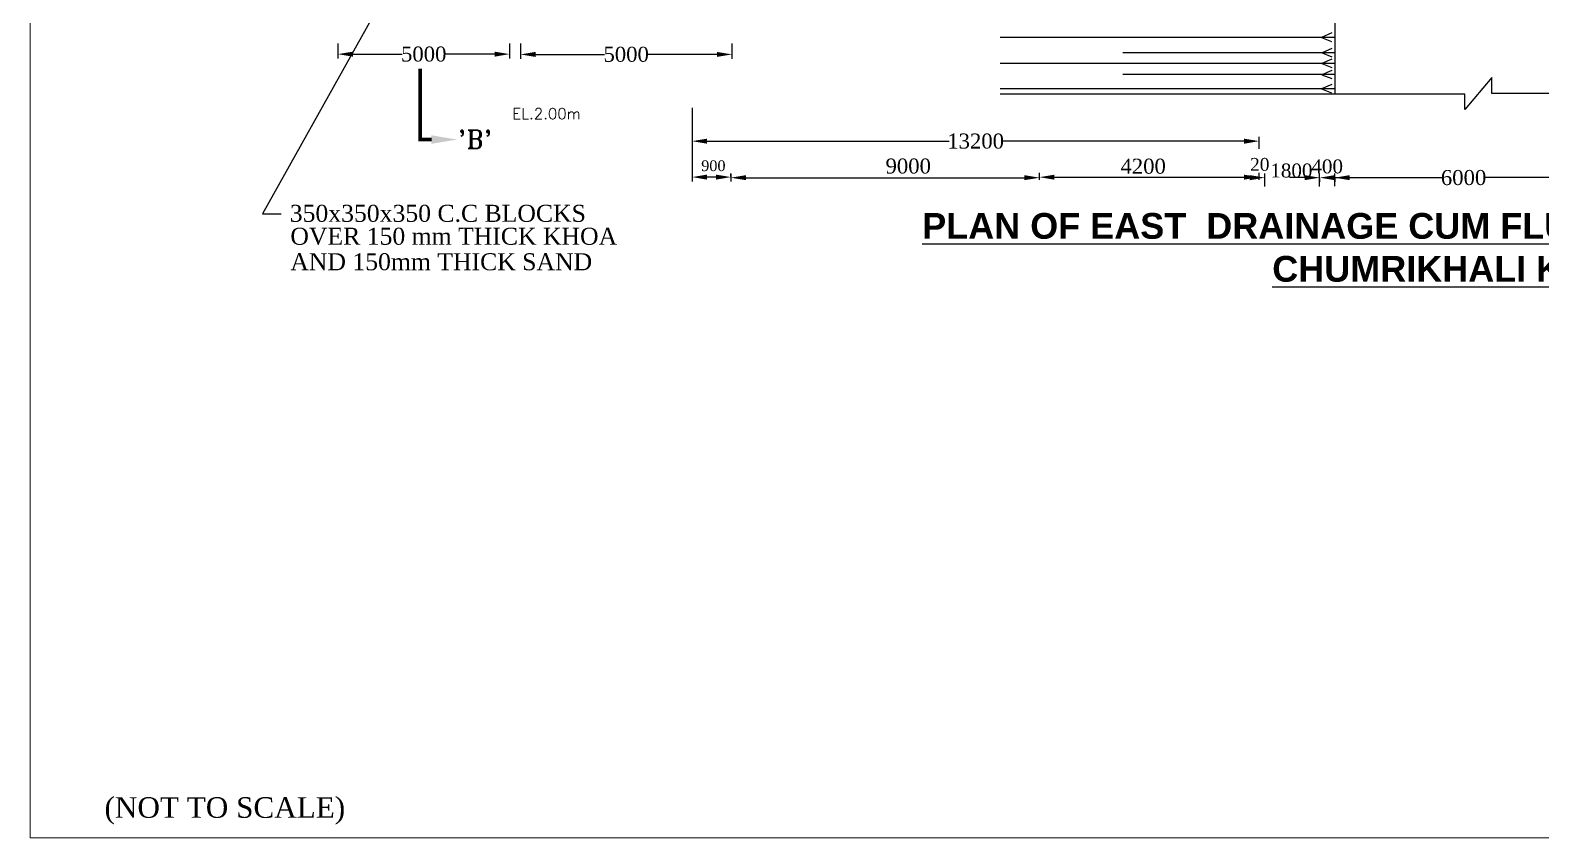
# Model space of a CAD drawing. Extents: x -545075 to 1728153, y -708141 to -305611.
# Drawn here: x -15553 to 19634, y -650962 to -632151 of the extents above; entities that cross this region are included whole.
import ezdxf

# ---------------------------------------------------------------- set-up
doc = ezdxf.new("R2010")
doc.units = 0
doc.header["$MEASUREMENT"] = 0
doc.layers.get('0').update_dxf_attribs({"linetype": 'CONTINUOUS'})
doc.layers.get('DEFPOINTS').update_dxf_attribs({"linetype": 'CONTINUOUS'})
for name, color, linetype in [('LINE', 7, 'CONTINUOUS'), ('SLOPEEARTH', 3, 'CONTINUOUS'), ('TEXT', 7, 'CONTINUOUS')]:
    doc.layers.add(name, color=color, linetype=linetype)
doc.styles.add('Arial-200', font='arial.ttf')
doc.styles.add('BIG', font='ROMANT.SHX')
doc.styles.get("Standard").update_dxf_attribs({"font": 'times.ttf', "height": 250})
doc.dimstyles.new('3', dxfattribs={"dimtxt": 225, "dimasz": 350, "dimexe": 100, "dimexo": 25, "dimgap": 9, "dimtad": 0, "dimdec": 0, "dimzin": 0, "dimdsep": 46, "dimtxsty": 'Standard', "dimcen": 0, "dimclrt": 256, "dimadec": 0, "dimazin": 0, "dimtfac": 1, "dimtdec": 0, "dimtofl": 0, "dimtmove": 2, "dimatfit": 3, "dimfxl": 1, "dimtolj": 1, "dimtzin": 0, "dimarcsym": 0})

# ---------------------------------------------------------------- blocks, each defined once
blk = doc.blocks.new('*D684')
at = {"layer": 'DEFPOINTS', "color": 0, "linetype": 'ByBlock', "lineweight": -2}
for p in [(-8390, -632434), (-4395, -632434), (-4395, -632708)]:
    blk.add_point(p, dxfattribs=at)
at = {"layer": 'LINE', "color": 0, "linetype": 'ByBlock', "lineweight": -2}
for p, q in [((-8390, -632459), (-8390, -632808)), ((-4395, -632459), (-4395, -632808)), ((-8040, -632708), (-6897, -632708)), ((-4745, -632708), (-5889, -632708))]:
    blk.add_line(p, q, dxfattribs=at)
for points in [[(-8040, -632650), (-8040, -632767), (-8390, -632708)], [(-4745, -632650), (-4745, -632767), (-4395, -632708)]]:
    blk.add_solid(points, dxfattribs=at)
at = {"layer": 'LINE', "linetype": 'ByBlock', "lineweight": -2, "insert": (-6393, -632708), "char_height": 250, "attachment_point": 5}
blk.add_mtext('\\A1;{\\H1.4x;5000}', dxfattribs=at)
blk = doc.blocks.new('*D685')
at = {"layer": 'DEFPOINTS', "color": 0, "linetype": 'ByBlock', "lineweight": -2}
for p in [(-4140, -632434), (781, -632434), (781, -632714)]:
    blk.add_point(p, dxfattribs=at)
at = {"layer": 'LINE', "color": 0, "linetype": 'ByBlock', "lineweight": -2}
for p, q in [((-4140, -632459), (-4140, -632814)), ((781, -632459), (781, -632814)), ((-3790, -632714), (-2184, -632714)), ((431, -632714), (-1175, -632714))]:
    blk.add_line(p, q, dxfattribs=at)
for points in [[(-3790, -632656), (-3790, -632773), (-4140, -632714)], [(431, -632656), (431, -632773), (781, -632714)]]:
    blk.add_solid(points, dxfattribs=at)
at = {"layer": 'LINE', "linetype": 'ByBlock', "lineweight": -2, "insert": (-1680, -632714), "char_height": 250, "attachment_point": 5}
blk.add_mtext('\\A1;{\\H1.4x;5000}', dxfattribs=at)
blk = doc.blocks.new('*D692')
at = {"layer": 'DEFPOINTS', "color": 0, "linetype": 'ByBlock', "lineweight": -2}
for p in [(14814, -635585), (14814, -635805), (20814, -635869)]:
    blk.add_point(p, dxfattribs=at)
at = {"layer": 'TEXT', "color": 0, "linetype": 'ByBlock', "lineweight": -2}
for p, q in [((14814, -635780), (14814, -635485)), ((15164, -635585), (17309, -635585)), ((20464, -635585), (18320, -635585)), ((20814, -635844), (20814, -635485))]:
    blk.add_line(p, q, dxfattribs=at)
for points in [[(15164, -635527), (15164, -635644), (14814, -635585)], [(20464, -635527), (20464, -635644), (20814, -635585)]]:
    blk.add_solid(points, dxfattribs=at)
at = {"layer": 'TEXT', "linetype": 'ByBlock', "lineweight": -2, "insert": (17814, -635585), "char_height": 250, "attachment_point": 5}
blk.add_mtext('\\A1;{\\H1.4x;6000}', dxfattribs=at)
blk = doc.blocks.new('*D695')
at = {"layer": 'DEFPOINTS', "color": 0, "linetype": 'ByBlock', "lineweight": -2}
for p in [(7940, -635660), (13055, -635574), (13055, -635660)]:
    blk.add_point(p, dxfattribs=at)
at = {"layer": 'TEXT', "color": 0, "linetype": 'ByBlock', "lineweight": -2}
for p, q in [((7940, -635635), (7940, -635474)), ((13055, -635635), (13055, -635474)), ((8290, -635574), (12705, -635574))]:
    blk.add_line(p, q, dxfattribs=at)
for points in [[(8290, -635516), (8290, -635632), (7940, -635574)], [(12705, -635516), (12705, -635632), (13055, -635574)]]:
    blk.add_solid(points, dxfattribs=at)
at = {"layer": 'TEXT', "linetype": 'ByBlock', "lineweight": -2, "insert": (10355, -635321), "char_height": 250, "attachment_point": 5}
blk.add_mtext('\\A1;{\\H1.4x;4200}', dxfattribs=at)
blk = doc.blocks.new('*D698')
at = {"layer": 'DEFPOINTS', "color": 0, "linetype": 'ByBlock', "lineweight": -2}
for p in [(13188, -635813), (14463, -635585), (14463, -635813)]:
    blk.add_point(p, dxfattribs=at)
at = {"layer": 'TEXT', "color": 0, "linetype": 'ByBlock', "lineweight": -2}
for p, q in [((12838, -635585), (12488, -635585)), ((13188, -635788), (13188, -635485)), ((14463, -635788), (14463, -635485)), ((14813, -635585), (15163, -635585))]:
    blk.add_line(p, q, dxfattribs=at)
for points in [[(12838, -635527), (12838, -635644), (13188, -635585)], [(14813, -635527), (14813, -635644), (14463, -635585)]]:
    blk.add_solid(points, dxfattribs=at)
at = {"layer": 'TEXT', "linetype": 'ByBlock', "lineweight": -2, "insert": (13805, -635421), "char_height": 250, "attachment_point": 5}
blk.add_mtext('\\A1;{\\H1.3x;1800}', dxfattribs=at)
blk = doc.blocks.new('*D699')
at = {"layer": 'DEFPOINTS', "color": 0, "linetype": 'ByBlock', "lineweight": -2}
for p in [(758, -635586), (7940, -635586), (7940, -635660)]:
    blk.add_point(p, dxfattribs=at)
at = {"layer": 'TEXT', "color": 0, "linetype": 'ByBlock', "lineweight": -2}
for p, q in [((758, -635561), (758, -635486)), ((1108, -635586), (7590, -635586)), ((7940, -635635), (7940, -635486))]:
    blk.add_line(p, q, dxfattribs=at)
for points in [[(1108, -635527), (1108, -635644), (758, -635586)], [(7590, -635527), (7590, -635644), (7940, -635586)]]:
    blk.add_solid(points, dxfattribs=at)
at = {"layer": 'TEXT', "linetype": 'ByBlock', "lineweight": -2, "insert": (4886, -635317), "char_height": 250, "attachment_point": 5}
blk.add_mtext('\\A1;{\\H1.4x;9000}', dxfattribs=at)
blk = doc.blocks.new('*D700')
at = {"layer": 'DEFPOINTS', "color": 0, "linetype": 'ByBlock', "lineweight": -2}
for p in [(14463, -635577), (14463, -635585), (14814, -635577)]:
    blk.add_point(p, dxfattribs=at)
at = {"layer": 'TEXT', "color": 0, "linetype": 'ByBlock', "lineweight": -2}
for p, q in [((14113, -635585), (13763, -635585)), ((14463, -635602), (14463, -635685)), ((14814, -635602), (14814, -635685)), ((15164, -635585), (15514, -635585))]:
    blk.add_line(p, q, dxfattribs=at)
for points in [[(14113, -635527), (14113, -635644), (14463, -635585)], [(15164, -635527), (15164, -635644), (14814, -635585)]]:
    blk.add_solid(points, dxfattribs=at)
at = {"layer": 'TEXT', "linetype": 'ByBlock', "lineweight": -2, "insert": (14639, -635325), "char_height": 250, "attachment_point": 5}
blk.add_mtext('\\A1;{\\H1.3x;400}', dxfattribs=at)
blk = doc.blocks.new('*D727')
at = {"layer": 'DEFPOINTS', "color": 0, "linetype": 'ByBlock', "lineweight": -2}
for p in [(-145, -634349), (13055, -634735), (13055, -634940)]:
    blk.add_point(p, dxfattribs=at)
at = {"layer": 'TEXT', "color": 0, "linetype": 'ByBlock', "lineweight": -2}
for p, q in [((-145, -634374), (-145, -634835)), ((205, -634735), (5839, -634735)), ((12705, -634735), (7070, -634735)), ((13055, -634915), (13055, -634635))]:
    blk.add_line(p, q, dxfattribs=at)
for points in [[(205, -634677), (205, -634794), (-145, -634735)], [(12705, -634677), (12705, -634794), (13055, -634735)]]:
    blk.add_solid(points, dxfattribs=at)
at = {"layer": 'TEXT', "linetype": 'ByBlock', "lineweight": -2, "insert": (6455, -634735), "char_height": 250, "attachment_point": 5}
blk.add_mtext('\\A1;{\\H1.4x;13200}', dxfattribs=at)
blk = doc.blocks.new('*D728')
at = {"layer": 'DEFPOINTS', "color": 0, "linetype": 'ByBlock', "lineweight": -2}
for p in [(-145, -634835), (758, -635474), (-145, -635572)]:
    blk.add_point(p, dxfattribs=at)
at = {"layer": 'LINE', "color": 0, "linetype": 'ByBlock', "lineweight": -2}
for p, q in [((-145, -634860), (-145, -635672)), ((408, -635572), (205, -635572)), ((758, -635499), (758, -635672))]:
    blk.add_line(p, q, dxfattribs=at)
for points in [[(205, -635514), (205, -635631), (-145, -635572)], [(408, -635514), (408, -635631), (758, -635572)]]:
    blk.add_solid(points, dxfattribs=at)
at = {"layer": 'LINE', "linetype": 'ByBlock', "lineweight": -2, "insert": (350, -635309), "char_height": 250, "attachment_point": 5}
blk.add_mtext('\\A1;900', dxfattribs=at)

msp = doc.modelspace()

# ---------------------------------------------------------------- linework, layer by layer
at = {"color": 7, "linetype": 'ByBlock', "lineweight": 20}
msp.add_lwpolyline([(-15553.218, -650962.025), (-15553.218, -602284.278), (53284, -602284.278), (53284, -650962.025), (-15553.218, -650962.025)], close=True, dxfattribs=at)
at = {"layer": 'LINE', "color": 0, "linetype": 'ByBlock', "lineweight": -2}
for p, q in [((14814.102, -606000.316), (14814.102, -633637.316)), ((-145.279, -633957), (-145.279, -635427)), ((-10147.019, -636429.665), (-9710.375, -636429.665))]:
    msp.add_line(p, q, dxfattribs=at)
at = {"layer": 'LINE', "color": 3}
for p, q in [((14814.102, -632320.054), (7023.089, -632320.054)), ((14814.102, -632929.316), (7023.089, -632929.316)), ((14814.102, -632674.316), (9878.089, -632674.316)), ((14814.102, -633184.316), (9878.089, -633184.316)), ((14814.102, -633518.258), (7023.089, -633518.258))]:
    msp.add_line(p, q, dxfattribs=at)
at = {"layer": 'LINE', "color": 7, "const_width": 85}
for points in [[(-6475.551, -633043.459), (-6475.551, -634697.876), (-6335.727, -634697.876)], [(-6336.619, -634697.876), (-6206.782, -634697.876)]]:
    msp.add_lwpolyline(points, dxfattribs=at)
at = {"layer": 'LINE'}
msp.add_lwpolyline([(29209.78, -633622.316), (18475.054, -633622.316), (18475.054, -633255.316), (17842.054, -634001.316), (17842.054, -633637.316), (7029.259, -633637.316)], dxfattribs=at)
at = {"layer": 'LINE', "color": 7}
msp.add_solid([(-6212.522, -634797.042), (-6212.522, -634598.709), (-5617.522, -634697.876)], dxfattribs=at)
at = {"layer": 'SLOPEEARTH'}
for p, q in [((14744.51, -632215.6), (14508.361, -632320.054)), ((14508.361, -632320.054), (14736.844, -632411.384)), ((14749.101, -632576.06), (14520.617, -632677.123)), ((14744.51, -632828.254), (14516.027, -632929.316)), ((14516.027, -632929.316), (14744.51, -633020.647)), ((14520.617, -632677.123), (14749.101, -632768.453)), ((14744.51, -633086.06), (14516.027, -633187.123)), ((14516.027, -633187.123), (14744.51, -633278.453)), ((14744.51, -633413.805), (14508.361, -633518.258)), ((14508.361, -633518.258), (14736.844, -633609.589))]:
    msp.add_line(p, q, dxfattribs=at)

# ---------------------------------------------------------------- texts
at = {"color": 0, "linetype": 'Continuous', "lineweight": -2}
msp.add_text('(NOT TO SCALE)', height=480.34411, dxfattribs=at).set_placement((-13823.231, -650496.73))
at = {"color": 0, "linetype": 'ByBlock', "lineweight": -2, "insert": (17596.535, -638017.546), "char_height": 600, "width": 28160.63065, "attachment_point": 8, "style": 'Arial-200'}
msp.add_mtext('{\\fArial|b1|i0|c0|p34;\\LPLAN OF EAST  DRAINAGE CUM FLUSHING REGULATOR ON CHUMRIKHALI KHAL}', dxfattribs=at)
at = {"layer": 'LINE', "style": 'BIG'}
msp.add_text("'B'", height=425, dxfattribs=at).set_placement((-5598.46, -634903.063))
at = {"layer": 'LINE'}
for s, p in [('350x350x350 C.C BLOCKS', (-9511.564, -636613.974)), ('OVER 150 mm THICK KHOA', (-9497.28, -637147.545)), ('AND 150mm THICK SAND', (-9498.51, -637742.083))]:
    msp.add_text(s, height=395.8875, dxfattribs=at).set_placement(p)
at = {"layer": 'TEXT', "style": 'BIG'}
msp.add_text('EL.2.00m', height=255, dxfattribs=at).set_placement((-4333.022, -634222.459))
at = {"layer": 'TEXT', "linetype": 'ByBlock', "lineweight": -2, "insert": (13068.993, -635278.387), "char_height": 300, "attachment_point": 5}
msp.add_mtext('20', dxfattribs=at)

# ---------------------------------------------------------------- dimensions: what is measured, and where the dimension line sits
at = {"layer": 'LINE', "color": 0, "linetype": 'ByBlock', "lineweight": -2}
for base, p1, p2, picture, middle in [((-4395.279, -632708.459), (-8390.279, -632434.316), (-4395.279, -632434.316), '*D684', (-6392.779, -632708.459)), ((781.259, -632714.459), (-4140.279, -632434.316), (781.259, -632434.316), '*D685', (-1679.51, -632714.459))]:
    dim = msp.add_linear_dim(base=base, p1=p1, p2=p2, text='{\\H1.4x;5000}', dimstyle='3', dxfattribs=at)
    dim.commit()
    dim.dimension.update_dxf_attribs({"geometry": picture, "text_midpoint": middle})
dim = msp.add_linear_dim(base=(-145.279, -635572.316), p1=(758.102, -635473.93), p2=(-145.279, -634835.316), text='900', dimstyle='3', dxfattribs=at)
dim.commit()
dim.dimension.update_dxf_attribs({"geometry": '*D728', "text_midpoint": (350.259, -635309.316), "dimtype": 160})
at = {"layer": 'TEXT', "linetype": 'ByBlock', "lineweight": -2}
for base, p1, p2, text, picture, middle in [((13054.978, -634735.316), (-145.279, -634349.316), (13054.978, -634940.316), '{\\H1.4x;13200}', '*D727', (6454.85, -634735.316)), ((14814.102, -635585.283), (20814.102, -635869.316), (14814.102, -635805.127), '{\\H1.4x;6000}', '*D692', (17814.102, -635585.283))]:
    dim = msp.add_linear_dim(base=base, p1=p1, p2=p2, text=text, dimstyle='3', dxfattribs=at)
    dim.commit()
    dim.dimension.update_dxf_attribs({"geometry": picture, "text_midpoint": middle})
for base, p1, p2, text, picture, middle in [((7939.978, -635585.623), (758.102, -635585.623), (7939.978, -635660.251), '{\\H1.4x;9000}', '*D699', (4885.978, -635317.115)), ((13054.978, -635573.93), (7939.978, -635660.251), (13054.978, -635660.251), '{\\H1.4x;4200}', '*D695', (10354.978, -635320.742)), ((14462.978, -635585.283), (13187.978, -635812.601), (14462.978, -635812.601), '{\\H1.3x;1800}', '*D698', (13805.488, -635420.885)), ((14462.978, -635585.283), (14814.102, -635577.25), (14462.978, -635577.25), '{\\H1.3x;400}', '*D700', (14638.54, -635325.283))]:
    dim = msp.add_linear_dim(base=base, p1=p1, p2=p2, text=text, dimstyle='3', dxfattribs=at)
    dim.commit()
    dim.dimension.update_dxf_attribs({"geometry": picture, "text_midpoint": middle, "dimtype": 160})

# ---------------------------------------------------------------- leaders
at = {"layer": 'LINE'}
msp.add_leader([(-1485.902, -620909.809), (-10147.019, -636429.665)], dimstyle='3', override={"dimgap": 9, "dimtad": 0, "dimfxl": 700}, dxfattribs=at)

doc.saveas('drawing.dxf')
